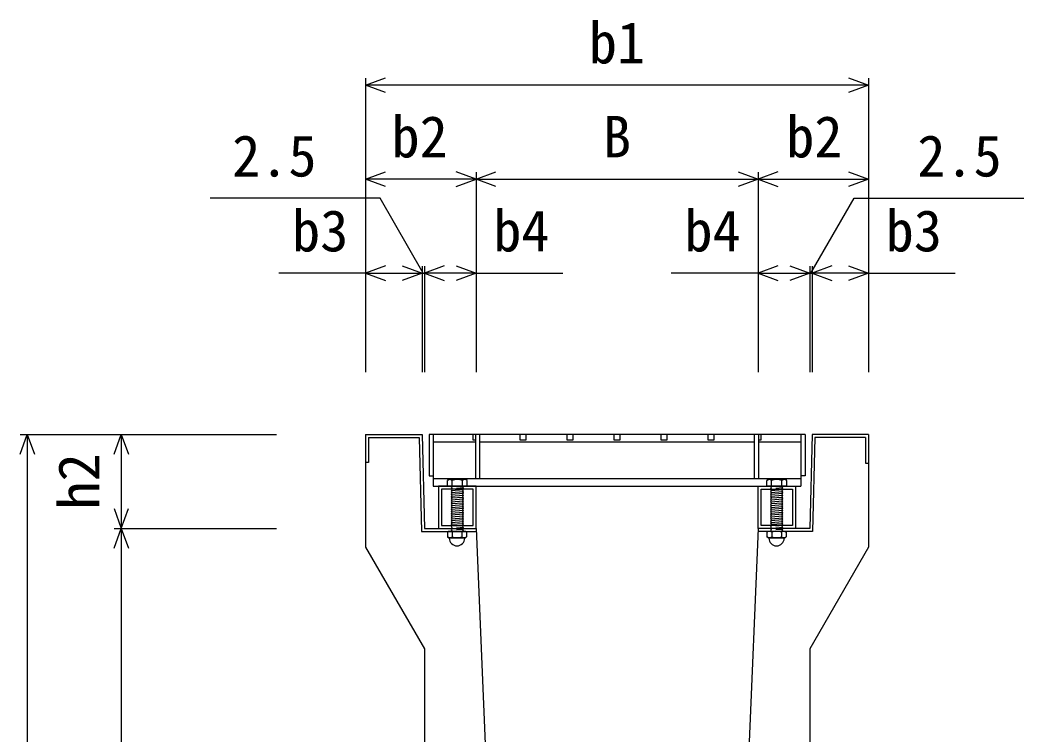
# Model space of a CAD drawing. Units: millimetres, scale not verified. Extents: x -25200 to 25200, y -8910 to 8910.
# Drawn here: x -22491 to -21423, y -893 to -133 of the extents above; entities that cross this region are included whole.
import ezdxf
from ezdxf.enums import TextEntityAlignment as Align

# ---------------------------------------------------------------- set-up
doc = ezdxf.new("R2010")
doc.units = ezdxf.units.MM
doc.header["$LTSCALE"] = 30
doc.linetypes.add('DOTTED', pattern=[1.75, 0.25, -1.5])
for name, color, linetype, lineweight in [('0-0_DIM', 7, 'Continuous', 25), ('0-2_HATCH', 6, 'Continuous', 25), ('0-5_OUTLINE', 3, 'Continuous', 25)]:
    doc.layers.add(name, color=color, linetype=linetype, lineweight=lineweight)
doc.styles.add('ＭＳ ゴシック', font='')
doc.styles.get('ＭＳ ゴシック').set_extended_font_data('MS Gothic')

msp = doc.modelspace()

# ---------------------------------------------------------------- linework, layer by layer
at = {"layer": '0-0_DIM'}
for p, q in [((-22123.66, -194.69), (-22123.66, -507.31)), ((-21588.66, -202.19), (-22123.66, -202.19)), ((-21588.66, -194.69), (-21588.66, -507.31)), ((-22006.16, -294.69), (-22006.16, -507.31)), ((-21706.16, -294.69), (-21706.16, -507.31)), ((-22006.16, -302.19), (-22123.66, -302.19)), ((-22006.16, -302.19), (-21706.16, -302.19)), ((-21706.16, -302.19), (-21588.66, -302.19)), ((-22063.66, -394.69), (-22063.66, -507.31)), ((-22061.16, -394.69), (-22061.16, -507.31)), ((-21651.16, -394.69), (-21651.16, -507.31)), ((-21648.66, -394.69), (-21648.66, -507.31)), ((-22123.66, -402.19), (-22215.97, -402.19)), ((-22123.66, -402.19), (-22063.66, -402.19)), ((-22063.66, -402.19), (-22061.16, -402.19)), ((-22006.16, -402.19), (-22061.16, -402.19)), ((-22006.16, -402.19), (-21913.84, -402.19)), ((-21706.16, -402.19), (-21798.47, -402.19)), ((-21706.16, -402.19), (-21651.16, -402.19)), ((-21651.16, -402.19), (-21648.66, -402.19)), ((-21588.66, -402.19), (-21648.66, -402.19)), ((-21588.66, -402.19), (-21496.34, -402.19)), ((-22491.16, -573.61), (-22218.66, -573.61)), ((-22483.66, -573.61), (-22483.66, -1353.61)), ((-22383.66, -573.61), (-22383.66, -673.61)), ((-22391.16, -673.61), (-22218.66, -673.61)), ((-22383.66, -673.61), (-22383.66, -1273.61))]:
    msp.add_line(p, q, dxfattribs=at)
for points in [[(-22102.51, -209.88), (-22123.66, -202.19), (-22102.51, -194.49)], [(-21609.8, -194.49), (-21588.66, -202.19), (-21609.8, -209.88)], [(-22102.51, -309.88), (-22123.66, -302.19), (-22102.51, -294.49)], [(-22027.3, -309.88), (-22006.16, -302.19), (-22027.3, -294.49)], [(-21985.01, -309.88), (-22006.16, -302.19), (-21985.01, -294.49)], [(-21727.3, -294.49), (-21706.16, -302.19), (-21727.3, -309.88)], [(-21685.01, -294.49), (-21706.16, -302.19), (-21685.01, -309.88)], [(-21609.8, -294.49), (-21588.66, -302.19), (-21609.8, -309.88)], [(-22062.41, -402.19), (-22108.37, -322.58), (-22289.09, -322.58)], [(-21649.91, -402.19), (-21603.95, -322.58), (-21423.23, -322.58)], [(-22102.51, -394.49), (-22123.66, -402.19), (-22102.51, -409.88)], [(-22084.8, -394.49), (-22063.66, -402.19), (-22084.8, -409.88)], [(-22040.01, -394.49), (-22061.16, -402.19), (-22040.01, -409.88)], [(-22027.3, -394.49), (-22006.16, -402.19), (-22027.3, -409.88)], [(-21685.01, -394.49), (-21706.16, -402.19), (-21685.01, -409.88)], [(-21672.3, -394.49), (-21651.16, -402.19), (-21672.3, -409.88)], [(-21627.51, -394.49), (-21648.66, -402.19), (-21627.51, -409.88)], [(-21609.8, -394.49), (-21588.66, -402.19), (-21609.8, -409.88)], [(-22491.35, -594.76), (-22483.66, -573.61), (-22475.96, -594.76)], [(-22391.35, -594.76), (-22383.66, -573.61), (-22375.96, -594.76)], [(-22391.35, -652.47), (-22383.66, -673.61), (-22375.96, -652.47)], [(-22391.35, -694.76), (-22383.66, -673.61), (-22375.96, -694.76)]]:
    msp.add_lwpolyline(points, dxfattribs=at)
at = {"layer": '0-2_HATCH'}
for p, q in [((-21656.16, -573.61), (-22056.16, -573.61)), ((-22051.66, -573.61), (-22051.66, -628.61)), ((-22006.66, -573.61), (-22006.66, -620.61)), ((-22002.16, -620.61), (-22002.16, -573.61)), ((-21710.16, -573.61), (-21710.16, -620.61)), ((-21705.66, -573.61), (-21705.66, -620.61)), ((-21660.66, -573.61), (-21660.66, -628.61)), ((-22120.46, -576.81), (-22120.46, -603.61)), ((-22051.66, -581.61), (-22006.66, -581.61)), ((-22002.16, -581.61), (-21710.16, -581.61)), ((-21705.66, -581.61), (-21660.66, -581.61)), ((-21645.53, -576.81), (-21648.04, -676.83)), ((-21591.81, -576.81), (-21645.53, -576.81)), ((-22120.46, -603.61), (-22123.66, -603.61)), ((-22051.66, -620.61), (-21660.66, -620.61)), ((-22051.66, -628.61), (-21660.66, -628.61)), ((-22034.66, -621.11), (-22036.66, -622.61)), ((-22036.66, -628.61), (-22036.66, -622.61)), ((-22015.66, -628.61), (-22036.66, -628.61)), ((-22036.33, -622.34), (-22034.66, -621.11)), ((-22017.66, -621.11), (-22034.66, -621.11)), ((-22032.66, -628.61), (-22019.66, -628.61)), ((-22032.66, -629.61), (-22031.66, -628.61)), ((-22031.66, -630.61), (-22032.66, -629.61)), ((-22031.66, -628.61), (-22031.66, -622.61)), ((-22020.66, -628.61), (-22020.66, -622.61)), ((-22020.66, -629.61), (-22019.66, -628.61)), ((-22019.66, -630.61), (-22020.66, -629.61)), ((-22015.98, -622.34), (-22017.66, -621.11)), ((-22015.66, -628.61), (-22015.66, -622.61)), ((-21694.66, -621.11), (-21696.66, -622.61)), ((-21696.66, -628.61), (-21696.66, -622.61)), ((-21675.66, -628.61), (-21696.66, -628.61)), ((-21696.33, -622.34), (-21694.66, -621.11)), ((-21677.66, -621.11), (-21694.66, -621.11)), ((-21692.66, -628.61), (-21679.66, -628.61)), ((-21692.66, -629.61), (-21691.66, -628.61)), ((-21691.66, -630.61), (-21692.66, -629.61)), ((-21691.66, -628.61), (-21691.66, -622.61)), ((-21680.66, -628.61), (-21680.66, -622.61)), ((-21680.66, -629.61), (-21679.66, -628.61)), ((-21679.66, -630.61), (-21680.66, -629.61)), ((-21675.98, -622.34), (-21677.66, -621.11)), ((-21675.66, -628.61), (-21675.66, -622.61)), ((-22032.66, -631.61), (-22031.66, -630.61)), ((-22031.66, -632.61), (-22032.66, -631.61)), ((-22032.66, -633.61), (-22031.66, -632.61)), ((-22019.66, -632.61), (-22032.66, -633.61)), ((-22031.66, -634.61), (-22032.66, -633.61)), ((-22032.66, -635.61), (-22031.66, -634.61)), ((-22019.66, -634.61), (-22032.66, -635.61)), ((-22031.66, -636.61), (-22032.66, -635.61)), ((-22032.66, -637.61), (-22031.66, -636.61)), ((-22019.66, -636.61), (-22032.66, -637.61)), ((-22031.66, -638.61), (-22032.66, -637.61)), ((-22032.66, -639.61), (-22031.66, -638.61)), ((-22019.66, -638.61), (-22032.66, -639.61)), ((-22031.66, -640.61), (-22032.66, -639.61)), ((-22019.66, -640.61), (-22032.66, -641.61)), ((-22032.66, -641.61), (-22031.66, -640.61)), ((-22020.66, -633.61), (-22019.66, -632.61)), ((-22019.66, -634.61), (-22020.66, -633.61)), ((-22020.66, -635.61), (-22019.66, -634.61)), ((-22019.66, -636.61), (-22020.66, -635.61)), ((-22020.66, -637.61), (-22019.66, -636.61)), ((-22019.66, -638.61), (-22020.66, -637.61)), ((-22020.66, -641.61), (-22019.66, -640.61)), ((-21692.66, -631.61), (-21691.66, -630.61)), ((-21691.66, -632.61), (-21692.66, -631.61)), ((-21692.66, -633.61), (-21691.66, -632.61)), ((-21679.66, -632.61), (-21692.66, -633.61)), ((-21691.66, -634.61), (-21692.66, -633.61)), ((-21692.66, -635.61), (-21691.66, -634.61)), ((-21679.66, -634.61), (-21692.66, -635.61)), ((-21691.66, -636.61), (-21692.66, -635.61)), ((-21692.66, -637.61), (-21691.66, -636.61)), ((-21679.66, -636.61), (-21692.66, -637.61)), ((-21691.66, -638.61), (-21692.66, -637.61)), ((-21692.66, -639.61), (-21691.66, -638.61)), ((-21679.66, -638.61), (-21692.66, -639.61)), ((-21691.66, -640.61), (-21692.66, -639.61)), ((-21679.66, -640.61), (-21692.66, -641.61)), ((-21692.66, -641.61), (-21691.66, -640.61)), ((-21680.66, -633.61), (-21679.66, -632.61)), ((-21679.66, -634.61), (-21680.66, -633.61)), ((-21680.66, -635.61), (-21679.66, -634.61)), ((-21679.66, -636.61), (-21680.66, -635.61)), ((-21680.66, -637.61), (-21679.66, -636.61)), ((-21679.66, -638.61), (-21680.66, -637.61)), ((-21680.66, -641.61), (-21679.66, -640.61)), ((-22019.66, -642.61), (-22032.66, -643.61)), ((-22031.66, -644.61), (-22032.66, -643.61)), ((-22019.66, -644.61), (-22032.66, -645.61)), ((-22032.66, -645.61), (-22031.66, -644.61)), ((-22031.66, -646.61), (-22032.66, -645.61)), ((-22019.66, -646.61), (-22032.66, -647.61)), ((-22032.66, -647.61), (-22031.66, -646.61)), ((-22031.66, -648.61), (-22032.66, -647.61)), ((-22019.66, -648.61), (-22032.66, -649.61)), ((-22032.66, -649.61), (-22031.66, -648.61)), ((-22031.66, -650.61), (-22032.66, -649.61)), ((-22019.66, -650.61), (-22032.66, -651.61)), ((-22032.66, -651.61), (-22031.66, -650.61)), ((-22019.66, -642.61), (-22020.66, -641.61)), ((-22020.66, -643.61), (-22019.66, -642.61)), ((-22019.66, -644.61), (-22020.66, -643.61)), ((-22020.66, -645.61), (-22019.66, -644.61)), ((-22020.66, -645.61), (-22019.66, -646.61)), ((-22020.66, -647.61), (-22019.66, -646.61)), ((-22020.66, -647.61), (-22019.66, -648.61)), ((-22020.66, -649.61), (-22019.66, -648.61)), ((-22020.66, -649.61), (-22019.66, -650.61)), ((-22020.66, -651.61), (-22019.66, -650.61)), ((-21679.66, -642.61), (-21692.66, -643.61)), ((-21691.66, -644.61), (-21692.66, -643.61)), ((-21679.66, -644.61), (-21692.66, -645.61)), ((-21692.66, -645.61), (-21691.66, -644.61)), ((-21691.66, -646.61), (-21692.66, -645.61)), ((-21679.66, -646.61), (-21692.66, -647.61)), ((-21692.66, -647.61), (-21691.66, -646.61)), ((-21691.66, -648.61), (-21692.66, -647.61)), ((-21679.66, -648.61), (-21692.66, -649.61)), ((-21692.66, -649.61), (-21691.66, -648.61)), ((-21691.66, -650.61), (-21692.66, -649.61)), ((-21679.66, -650.61), (-21692.66, -651.61)), ((-21692.66, -651.61), (-21691.66, -650.61)), ((-21679.66, -642.61), (-21680.66, -641.61)), ((-21680.66, -643.61), (-21679.66, -642.61)), ((-21679.66, -644.61), (-21680.66, -643.61)), ((-21680.66, -645.61), (-21679.66, -644.61)), ((-21680.66, -645.61), (-21679.66, -646.61)), ((-21680.66, -647.61), (-21679.66, -646.61)), ((-21680.66, -647.61), (-21679.66, -648.61)), ((-21680.66, -649.61), (-21679.66, -648.61)), ((-21680.66, -649.61), (-21679.66, -650.61)), ((-21680.66, -651.61), (-21679.66, -650.61)), ((-22031.66, -652.61), (-22032.66, -651.61)), ((-22019.66, -652.61), (-22032.66, -653.61)), ((-22032.66, -653.61), (-22031.66, -652.61)), ((-22031.66, -654.61), (-22032.66, -653.61)), ((-22019.66, -654.61), (-22032.66, -655.61)), ((-22032.66, -655.61), (-22031.66, -654.61)), ((-22031.66, -656.61), (-22032.66, -655.61)), ((-22019.66, -656.61), (-22032.66, -657.61)), ((-22032.66, -657.61), (-22031.66, -656.61)), ((-22031.66, -658.61), (-22032.66, -657.61)), ((-22019.66, -658.61), (-22032.66, -659.61)), ((-22032.66, -659.61), (-22031.66, -658.61)), ((-22031.66, -660.61), (-22032.66, -659.61)), ((-22019.66, -660.61), (-22032.66, -661.61)), ((-22032.66, -661.61), (-22031.66, -660.61)), ((-22031.66, -662.61), (-22032.66, -661.61)), ((-22020.66, -651.61), (-22019.66, -652.61)), ((-22020.66, -653.61), (-22019.66, -652.61)), ((-22020.66, -653.61), (-22019.66, -654.61)), ((-22020.66, -655.61), (-22019.66, -654.61)), ((-22020.66, -655.61), (-22019.66, -656.61)), ((-22020.66, -657.61), (-22019.66, -656.61)), ((-22020.66, -657.61), (-22019.66, -658.61)), ((-22020.66, -659.61), (-22019.66, -658.61)), ((-22020.66, -659.61), (-22019.66, -660.61)), ((-22020.66, -661.61), (-22019.66, -660.61)), ((-22020.66, -661.61), (-22019.66, -662.61)), ((-21691.66, -652.61), (-21692.66, -651.61)), ((-21679.66, -652.61), (-21692.66, -653.61)), ((-21692.66, -653.61), (-21691.66, -652.61)), ((-21691.66, -654.61), (-21692.66, -653.61)), ((-21679.66, -654.61), (-21692.66, -655.61)), ((-21692.66, -655.61), (-21691.66, -654.61)), ((-21691.66, -656.61), (-21692.66, -655.61)), ((-21679.66, -656.61), (-21692.66, -657.61)), ((-21692.66, -657.61), (-21691.66, -656.61)), ((-21691.66, -658.61), (-21692.66, -657.61)), ((-21679.66, -658.61), (-21692.66, -659.61)), ((-21692.66, -659.61), (-21691.66, -658.61)), ((-21691.66, -660.61), (-21692.66, -659.61)), ((-21679.66, -660.61), (-21692.66, -661.61)), ((-21692.66, -661.61), (-21691.66, -660.61)), ((-21691.66, -662.61), (-21692.66, -661.61)), ((-21680.66, -651.61), (-21679.66, -652.61)), ((-21680.66, -653.61), (-21679.66, -652.61)), ((-21680.66, -653.61), (-21679.66, -654.61)), ((-21680.66, -655.61), (-21679.66, -654.61)), ((-21680.66, -655.61), (-21679.66, -656.61)), ((-21680.66, -657.61), (-21679.66, -656.61)), ((-21680.66, -657.61), (-21679.66, -658.61)), ((-21680.66, -659.61), (-21679.66, -658.61)), ((-21680.66, -659.61), (-21679.66, -660.61)), ((-21680.66, -661.61), (-21679.66, -660.61)), ((-21680.66, -661.61), (-21679.66, -662.61)), ((-22019.66, -662.61), (-22032.66, -663.61)), ((-22032.66, -663.61), (-22031.66, -662.61)), ((-22031.66, -664.61), (-22032.66, -663.61)), ((-22019.66, -664.61), (-22032.66, -665.61)), ((-22032.66, -665.61), (-22031.66, -664.61)), ((-22031.66, -666.61), (-22032.66, -665.61)), ((-22019.66, -666.61), (-22032.66, -667.61)), ((-22032.66, -667.61), (-22031.66, -666.61)), ((-22031.66, -668.61), (-22032.66, -667.61)), ((-22019.66, -668.61), (-22032.66, -669.61)), ((-22032.66, -669.61), (-22031.66, -668.61)), ((-22031.66, -670.61), (-22032.66, -669.61)), ((-22031.66, -672.61), (-22032.66, -671.61)), ((-22032.65, -671.61), (-22031.65, -670.61)), ((-22032.65, -673.61), (-22031.65, -672.61)), ((-22020.66, -663.61), (-22019.66, -662.61)), ((-22020.66, -663.61), (-22019.66, -664.61)), ((-22020.66, -665.61), (-22019.66, -664.61)), ((-22020.66, -665.61), (-22019.66, -666.61)), ((-22020.66, -667.61), (-22019.66, -666.61)), ((-22020.66, -667.61), (-22019.65, -668.61)), ((-22020.66, -669.61), (-22019.66, -668.61)), ((-22020.66, -669.61), (-22019.65, -670.61)), ((-22020.66, -671.61), (-22019.66, -670.61)), ((-22020.66, -671.61), (-22019.65, -672.61)), ((-22020.66, -673.61), (-22019.66, -672.61)), ((-21679.66, -662.61), (-21692.66, -663.61)), ((-21692.66, -663.61), (-21691.66, -662.61)), ((-21691.66, -664.61), (-21692.66, -663.61)), ((-21679.66, -664.61), (-21692.66, -665.61)), ((-21692.66, -665.61), (-21691.66, -664.61)), ((-21691.66, -666.61), (-21692.66, -665.61)), ((-21679.66, -666.61), (-21692.66, -667.61)), ((-21692.66, -667.61), (-21691.66, -666.61)), ((-21691.66, -668.61), (-21692.66, -667.61)), ((-21679.66, -668.61), (-21692.66, -669.61)), ((-21692.66, -669.61), (-21691.66, -668.61)), ((-21691.66, -670.61), (-21692.66, -669.61)), ((-21691.66, -672.61), (-21692.66, -671.61)), ((-21692.65, -671.61), (-21691.65, -670.61)), ((-21692.65, -673.61), (-21691.65, -672.61)), ((-21680.66, -663.61), (-21679.66, -662.61)), ((-21680.66, -663.61), (-21679.66, -664.61)), ((-21680.66, -665.61), (-21679.66, -664.61)), ((-21680.66, -665.61), (-21679.66, -666.61)), ((-21680.66, -667.61), (-21679.66, -666.61)), ((-21680.66, -667.61), (-21679.65, -668.61)), ((-21680.66, -669.61), (-21679.66, -668.61)), ((-21680.66, -669.61), (-21679.65, -670.61)), ((-21680.66, -671.61), (-21679.66, -670.61)), ((-21680.66, -671.61), (-21679.65, -672.61)), ((-21680.66, -673.61), (-21679.66, -672.61)), ((-22064.28, -676.81), (-22006.02, -676.81)), ((-22035.79, -676.83), (-22036.66, -677.48)), ((-22036.66, -677.48), (-22036.66, -682.66)), ((-22034.97, -683.64), (-22036.66, -682.66)), ((-22017.11, -676.83), (-22035.79, -676.83)), ((-22031.66, -674.61), (-22032.66, -673.61)), ((-22031.66, -676.61), (-22032.66, -675.61)), ((-22032.65, -675.61), (-22031.65, -674.61)), ((-22031.88, -676.83), (-22031.65, -676.61)), ((-22031.56, -677.48), (-22031.56, -682.66)), ((-22021.35, -677.48), (-22021.35, -682.66)), ((-22020.66, -673.61), (-22019.65, -674.61)), ((-22020.66, -675.61), (-22019.66, -674.61)), ((-22020.66, -675.61), (-22019.65, -676.61)), ((-22019.87, -676.83), (-22019.65, -676.61)), ((-22017.94, -683.64), (-22016.25, -682.66)), ((-22017.11, -676.83), (-22016.25, -677.48)), ((-22016.25, -677.48), (-22016.25, -682.66)), ((-21648.04, -676.83), (-21706.29, -676.83)), ((-21695.79, -676.83), (-21696.66, -677.48)), ((-21696.66, -677.48), (-21696.66, -682.66)), ((-21694.97, -683.64), (-21696.66, -682.66)), ((-21677.11, -676.83), (-21695.79, -676.83)), ((-21691.66, -674.61), (-21692.66, -673.61)), ((-21691.66, -676.61), (-21692.66, -675.61)), ((-21692.65, -675.61), (-21691.65, -674.61)), ((-21691.88, -676.83), (-21691.65, -676.61)), ((-21691.56, -677.48), (-21691.56, -682.66)), ((-21681.35, -677.48), (-21681.35, -682.66)), ((-21680.66, -673.61), (-21679.65, -674.61)), ((-21680.66, -675.61), (-21679.66, -674.61)), ((-21680.66, -675.61), (-21679.65, -676.61)), ((-21679.87, -676.83), (-21679.65, -676.61)), ((-21677.94, -683.64), (-21676.25, -682.66)), ((-21677.11, -676.83), (-21676.25, -677.48)), ((-21676.25, -677.48), (-21676.25, -682.66)), ((-22034.97, -683.96), (-22034.97, -683.64)), ((-22017.94, -683.64), (-22034.97, -683.64)), ((-22017.94, -683.96), (-22034.97, -683.96)), ((-22017.94, -683.96), (-22017.94, -683.64)), ((-21694.97, -683.96), (-21694.97, -683.64)), ((-21677.94, -683.64), (-21694.97, -683.64)), ((-21677.94, -683.96), (-21694.97, -683.96)), ((-21677.94, -683.96), (-21677.94, -683.64))]:
    msp.add_line(p, q, dxfattribs=at)
at = {"layer": '0-2_HATCH', "linetype": 'DOTTED'}
for p, q in [((-22019.66, -628.61), (-22032.66, -629.61)), ((-21679.66, -628.61), (-21692.66, -629.61)), ((-22019.66, -630.61), (-22032.66, -631.61)), ((-21679.66, -630.61), (-21692.66, -631.61)), ((-22019.65, -670.61), (-22032.65, -671.61)), ((-22019.65, -672.61), (-22032.65, -673.61)), ((-21679.65, -670.61), (-21692.65, -671.61)), ((-21679.65, -672.61), (-21692.65, -673.61)), ((-22019.65, -674.61), (-22032.65, -675.61)), ((-21679.65, -674.61), (-21692.65, -675.61))]:
    msp.add_line(p, q, dxfattribs=at)
at = {"layer": '0-2_HATCH'}
for points in [[(-22056.16, -573.61), (-22056.16, -617.61), (-22051.66, -617.61)], [(-22006.66, -579.61), (-22009.16, -579.61), (-22009.16, -573.61)], [(-21953.16, -573.61), (-21953.16, -579.61), (-21959.16, -579.61), (-21959.16, -573.61)], [(-21903.16, -573.61), (-21903.16, -579.61), (-21909.16, -579.61), (-21909.16, -573.61)], [(-21853.16, -573.61), (-21853.16, -579.61), (-21859.16, -579.61), (-21859.16, -573.61)], [(-21803.16, -573.61), (-21803.16, -579.61), (-21809.16, -579.61), (-21809.16, -573.61)], [(-21753.16, -573.61), (-21753.16, -579.61), (-21759.16, -579.61), (-21759.16, -573.61)], [(-21703.16, -573.61), (-21703.16, -579.61), (-21705.66, -579.61)], [(-21656.16, -573.61), (-21656.16, -617.61), (-21660.66, -617.61)], [(-22120.46, -576.81), (-22066.78, -576.81), (-22064.28, -676.81)], [(-21591.81, -576.81), (-21591.81, -604.14), (-21588.61, -604.14)], [(-22019.66, -632.61), (-22020.66, -631.61), (-22019.66, -630.61)], [(-22019.66, -640.61), (-22020.66, -639.61), (-22019.66, -638.61)], [(-21679.66, -632.61), (-21680.66, -631.61), (-21679.66, -630.61)], [(-21679.66, -640.61), (-21680.66, -639.61), (-21679.66, -638.61)], [(-22032.66, -643.61), (-22031.66, -642.61), (-22032.66, -641.61)], [(-21692.66, -643.61), (-21691.66, -642.61), (-21692.66, -641.61)]]:
    msp.add_lwpolyline(points, dxfattribs=at)
for points in [[(-22046.16, -628.61), (-22046.16, -673.61), (-22006.16, -673.61), (-22006.16, -628.61)], [(-21666.16, -628.61), (-21666.16, -673.61), (-21706.16, -673.61), (-21706.16, -628.61)], [(-22042.96, -631.81), (-22042.96, -670.41), (-22009.36, -670.41), (-22009.36, -631.81)], [(-21669.36, -631.81), (-21669.36, -670.41), (-21702.96, -670.41), (-21702.96, -631.81)]]:
    msp.add_lwpolyline(points, close=True, dxfattribs=at)
for centre, radius, start, end in [((-22034.16, -625.24), 3.62, 46.39563, 133.60437), ((-22026.16, -637.24), 15.62, 69.39075, 110.60925), ((-22018.16, -625.24), 3.62, 46.39563, 133.60437), ((-21694.16, -625.24), 3.62, 46.39563, 133.60437), ((-21686.16, -637.24), 15.62, 69.39075, 110.60925), ((-21678.16, -625.24), 3.62, 46.39563, 133.60437), ((-22034.11, -682.18), 5.35, 61.49832, 118.50684), ((-22034.11, -677.97), 5.35, 241.49843, 298.50089), ((-22026.45, -697.25), 20.42, 75.52621, 104.47362), ((-22026.45, -662.9), 20.42, 255.52638, 284.47374), ((-22018.8, -682.18), 5.35, 61.49231, 118.50169), ((-22018.8, -677.97), 5.35, 241.49989, 298.5), ((-21694.11, -682.18), 5.35, 61.49832, 118.50684), ((-21694.11, -677.97), 5.35, 241.49843, 298.50089), ((-21686.45, -697.25), 20.42, 75.52621, 104.47362), ((-21686.45, -662.9), 20.42, 255.52638, 284.47374), ((-21678.8, -682.18), 5.35, 61.49231, 118.50169), ((-21678.8, -677.97), 5.35, 241.49989, 298.5), ((-22026.45, -683.96), 8.19, 180, 359.99995), ((-21686.45, -683.96), 8.19, 180, 359.99995)]:
    msp.add_arc(centre, radius, start, end, dxfattribs=at)
at = {"layer": '0-5_OUTLINE'}
for p, q in [((-22123.66, -573.61), (-22123.66, -693.61)), ((-21588.66, -573.61), (-21588.66, -693.61)), ((-21706.16, -673.61), (-21729.16, -1225.69)), ((-21651.16, -673.61), (-21706.16, -673.61)), ((-22123.66, -693.61), (-22061.16, -801.61)), ((-21588.66, -693.61), (-21651.16, -801.61)), ((-22061.16, -801.61), (-22061.16, -1201.11)), ((-21651.16, -801.61), (-21651.16, -1201.11))]:
    msp.add_line(p, q, dxfattribs=at)
for points in [[(-22123.66, -573.61), (-22063.66, -573.61), (-22061.16, -673.61), (-22006.16, -673.61), (-21983.15, -1225.69)], [(-21588.66, -573.61), (-21648.66, -573.61), (-21651.16, -673.61)]]:
    msp.add_lwpolyline(points, dxfattribs=at)

# ---------------------------------------------------------------- texts
at = {"layer": '0-0_DIM', "style": 'ＭＳ ゴシック'}
for s, p in [('b1', (-21886.16, -192.19)), ('b2', (-22096.16, -292.19)), ('b2', (-21676.16, -292.19)), ('B', (-21871.16, -292.19)), ('2.5', (-22265.66, -312.58)), ('2.5', (-21536.65, -312.58)), ('b3', (-22201.98, -392.19)), ('b4', (-21987.84, -392.19)), ('b4', (-21784.48, -392.19)), ('b3', (-21570.34, -392.19))]:
    msp.add_text(s, height=43.99, dxfattribs=at).set_placement(p, align=Align.BOTTOM_LEFT)
msp.add_text('h2', height=43.99, rotation=90, dxfattribs=at).set_placement((-22393.66, -653.61), align=Align.BOTTOM_LEFT)

doc.saveas('drawing.dxf')
